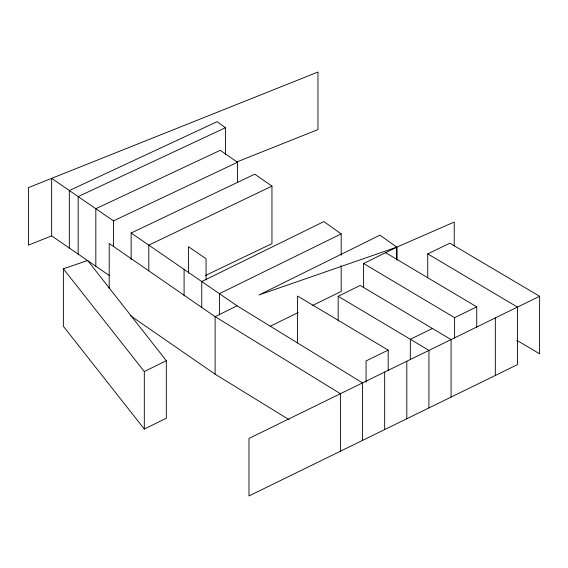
<?xml version="1.0" encoding="UTF-8"?>
<svg xmlns="http://www.w3.org/2000/svg" width="568" height="568" viewBox="0 0 568 568"><rect width="100%" height="100%" fill="white"/><g stroke="black" fill="none" stroke-linecap="round" stroke-linejoin="round"><path stroke-width="0.85" d="M363.598 287.415L363.598 263.516L396.791 247.144L454.237 222.074L454.237 245.965M362.54 440.413L362.54 382.889L237.062 305.811L215.109 316.667L109.205 243.48L109.205 288.615M144.315 429.074L144.315 371.55L166.325 360.708L87.657 260.513L63.367 268.763L63.367 326.288L144.315 429.074L166.325 418.233L166.325 360.708M338.173 321.062L338.173 296.283L360.183 285.434L451.07 339.579L451.07 397.103M341.19 255.153L341.19 233.909L219.404 293.677L219.404 314.921M270.347 326.202L298.207 312.528M312.535 305.499L341.19 291.434L341.19 265.774M388.192 370.485L388.192 350.129L366.062 360.943L366.062 382.186M516.788 340.296L539.6 353.793L539.6 296.269L248.983 438.432L248.983 495.956L517.469 364.62L517.469 307.096L427.732 253.882L427.732 277.773M432.468 328.46L410.33 339.259L338.173 296.283M363.598 263.516L454.599 317.661L476.737 306.869L476.737 327.218M427.732 253.882L449.863 243.182L539.6 296.269M205.573 275.445L271.958 243.636L271.958 186.112L148.788 245.135L148.788 270.794M131.137 259.548L131.137 232.994L254.734 174.191L271.958 186.112M109.241 275.466L51.652 235.876L51.652 178.352L113.479 220.86L237.516 162.27L237.516 182.626M225.432 154.304L225.432 127.75L78.171 196.585L78.171 254.109M51.652 235.876L28.4 245.156L28.4 187.632L317.966 72.044L317.966 129.568L236.593 162.05M385.651 252.71L476.737 306.869M388.192 350.129L297.554 296.042L297.554 342.944M130.242 315.545L215.109 374.191L289.076 419.674M131.137 232.994L237.062 305.811M237.516 162.27L220.249 150.321L95.829 208.719L95.829 266.243M341.19 233.909L323.909 221.591L201.754 281.543L201.754 307.203M225.432 127.75L217.125 121.687L69.346 190.514L69.346 248.038M63.367 268.763L144.315 371.55M396.911 260.293L396.791 247.144L379.971 235.138L259.015 294.955L396.791 247.144L396.791 259.533M495.331 317.924L495.331 375.448M454.599 317.661L454.599 338.017M428.932 407.93L428.932 350.406L410.33 339.259L410.33 359.615M406.802 361.234L406.802 418.758M384.671 372.061L384.671 429.585M340.402 451.233L340.402 393.709L215.109 316.667L215.109 374.191M206.056 279.932L206.056 258.696L188.413 246.668L188.413 273.215M184.096 269.402L184.096 295.956M113.479 220.86L113.479 246.519"/></g></svg>
